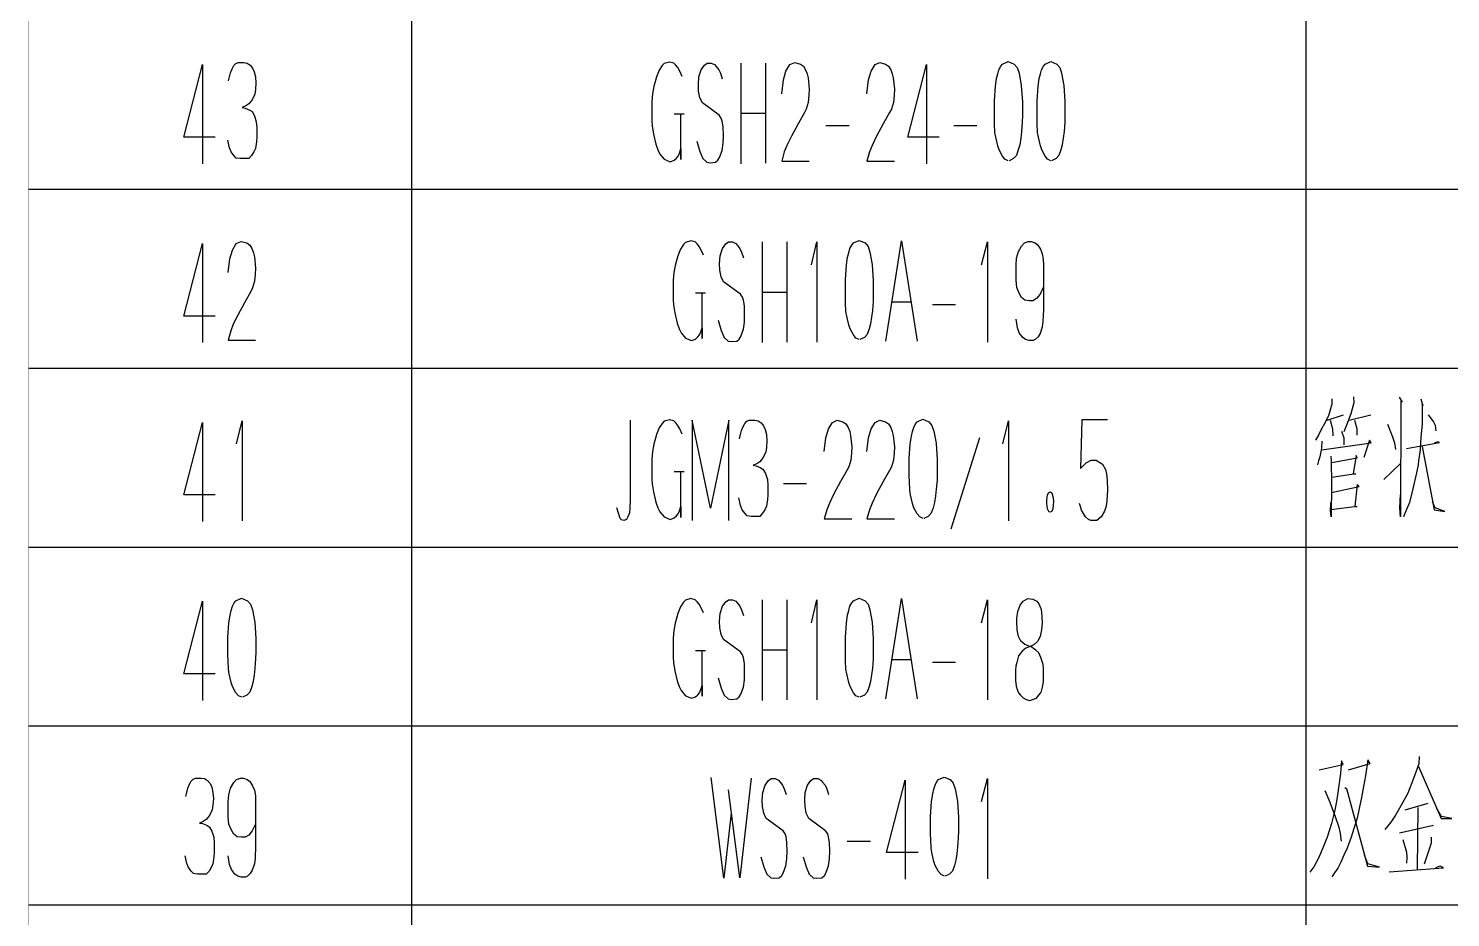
# Model space of a CAD drawing. Extents: x 0 to 2376, y 0 to 3364.
# Drawn here: x 1616 to 1838.6, y 1382 to 1521.2 of the extents above; entities that cross this region are included whole.
import ezdxf

# ---------------------------------------------------------------- set-up
doc = ezdxf.new("R2010")
doc.units = 0
doc.header["$MEASUREMENT"] = 0
doc.layers.add('6', color=7, linetype='Continuous')
doc.layers.add('9', color=7, linetype='Continuous')

# ---------------------------------------------------------------- blocks, each defined once
blk = doc.blocks.new('BLKENT240')
at = {"layer": '9', "color": 2, "linetype": 'Continuous'}
for p, q in [((1833.71, 1407.22), (1833.62, 1406.04)), ((1818.02, 1405.1), (1821.8, 1405.96)), ((1821.52, 1406.51), (1821.38, 1404.55)), ((1821.8, 1405.96), (1821.52, 1406.51)), ((1822.63, 1405.1), (1826.03, 1406.12)), ((1825.66, 1406.67), (1825.29, 1404.16)), ((1826.03, 1406.12), (1825.66, 1406.67)), ((1833.62, 1406.04), (1832.79, 1403.76)), ((1833.58, 1405.65), (1837.12, 1397.49)), ((1640.95, 1402.24), (1641.22, 1402.88)), ((1641.22, 1402.88), (1641.45, 1403.36)), ((1641.45, 1403.36), (1641.76, 1403.68)), ((1641.76, 1403.68), (1642.13, 1403.84)), ((1642.13, 1403.84), (1643.02, 1403.84)), ((1643.02, 1403.84), (1643.57, 1403.76)), ((1643.57, 1403.76), (1644.04, 1403.44)), ((1644.04, 1403.44), (1644.41, 1402.96)), ((1644.41, 1402.96), (1644.67, 1402.4)), ((1647.62, 1402.24), (1648.12, 1403.12)), ((1648.12, 1403.12), (1648.56, 1403.6)), ((1648.56, 1403.6), (1649.16, 1403.84)), ((1649.16, 1403.84), (1649.63, 1403.84)), ((1649.63, 1403.84), (1650.24, 1403.6)), ((1650.24, 1403.6), (1650.58, 1403.36)), ((1650.58, 1403.36), (1650.76, 1403.12)), ((1650.76, 1403.12), (1651.07, 1402.64)), ((1651.07, 1402.64), (1651.36, 1401.92)), ((1724.86, 1388.16), (1722.88, 1403.92)), ((1729.12, 1403.84), (1727.37, 1388.24)), ((1730.93, 1401.6), (1731.29, 1402.72)), ((1731.29, 1402.72), (1731.82, 1403.44)), ((1731.82, 1403.44), (1732.24, 1403.76)), ((1732.24, 1403.76), (1732.86, 1403.76)), ((1732.86, 1403.76), (1733.39, 1403.52)), ((1733.39, 1403.52), (1733.65, 1403.2)), ((1733.65, 1403.2), (1734.04, 1402.72)), ((1734.04, 1402.72), (1734.3, 1402.16)), ((1737.59, 1401.6), (1737.96, 1402.72)), ((1737.96, 1402.72), (1738.48, 1403.44)), ((1738.48, 1403.44), (1738.9, 1403.76)), ((1738.9, 1403.76), (1739.53, 1403.76)), ((1739.53, 1403.76), (1740.05, 1403.52)), ((1740.05, 1403.52), (1740.31, 1403.2)), ((1740.31, 1403.2), (1740.71, 1402.72)), ((1740.71, 1402.72), (1740.97, 1402.16)), ((1750.3, 1392.16), (1753.23, 1403.52)), ((1753.23, 1403.52), (1753.23, 1388)), ((1757.73, 1402.08), (1757.91, 1402.72)), ((1757.91, 1402.72), (1758.2, 1403.28)), ((1758.2, 1403.28), (1758.46, 1403.6)), ((1758.46, 1403.6), (1759.35, 1404)), ((1759.35, 1404), (1760.29, 1403.6)), ((1760.29, 1403.6), (1760.76, 1403.04)), ((1760.76, 1403.04), (1761.05, 1402.16)), ((1765.2, 1400.16), (1766.09, 1403.76)), ((1766.09, 1403.76), (1766.09, 1388.08)), ((1821.38, 1404.55), (1821.02, 1401.96)), ((1824.97, 1402.51), (1824.65, 1400.78)), ((1825.29, 1404.16), (1824.97, 1402.51)), ((1832.79, 1403.76), (1831.92, 1401.49)), ((1640.64, 1400.96), (1640.8, 1401.6)), ((1640.8, 1401.6), (1640.95, 1402.24)), ((1644.67, 1402.4), (1644.85, 1401.6)), ((1644.85, 1401.6), (1644.93, 1400.64)), ((1644.93, 1400.64), (1644.85, 1399.6)), ((1647.25, 1400.16), (1647.33, 1401.2)), ((1647.33, 1401.2), (1647.62, 1402.24)), ((1651.36, 1401.92), (1651.52, 1401.04)), ((1651.52, 1401.04), (1651.54, 1400.16)), ((1727.37, 1388.24), (1725.57, 1402)), ((1730.85, 1400.4), (1730.93, 1401.6)), ((1730.9, 1399.36), (1730.85, 1400.4)), ((1734.3, 1402.16), (1734.59, 1401.28)), ((1737.52, 1400.4), (1737.59, 1401.6)), ((1737.57, 1399.36), (1737.52, 1400.4)), ((1740.97, 1402.16), (1741.25, 1401.28)), ((1757.36, 1400.16), (1757.54, 1401.36)), ((1757.54, 1401.36), (1757.73, 1402.08)), ((1761.05, 1402.16), (1761.41, 1400.24)), ((1818.9, 1401.88), (1819.68, 1400.08)), ((1820.79, 1400.47), (1820.46, 1398.82)), ((1821.02, 1401.96), (1820.79, 1400.47)), ((1822.07, 1402.35), (1822.3, 1402.2)), ((1822.3, 1402.2), (1825.62, 1390.04)), ((1824.65, 1400.78), (1824.28, 1399.06)), ((1831.92, 1401.49), (1831, 1399.84)), ((1644.75, 1398.88), (1644.33, 1398)), ((1644.85, 1399.6), (1644.75, 1398.88)), ((1647.25, 1399.04), (1647.25, 1400.16)), ((1647.25, 1397.76), (1647.25, 1399.04)), ((1651.54, 1400.16), (1651.54, 1396.48)), ((1725.99, 1398.32), (1724.86, 1388.16)), ((1731.08, 1398.32), (1730.9, 1399.36)), ((1731.48, 1397.52), (1731.08, 1398.32)), ((1737.75, 1398.32), (1737.57, 1399.36)), ((1738.14, 1397.52), (1737.75, 1398.32)), ((1757.2, 1397.84), (1757.36, 1400.16)), ((1761.41, 1400.24), (1761.57, 1397.68)), ((1819.68, 1400.08), (1820.56, 1397.8)), ((1820.46, 1398.82), (1819.96, 1396.71)), ((1824.28, 1399.06), (1823.96, 1397.57)), ((1829.99, 1398.04), (1829.25, 1396.94)), ((1831, 1399.84), (1829.99, 1398.04)), ((1835.05, 1399.84), (1831.46, 1398.82)), ((1833.48, 1399.22), (1833.39, 1389.57)), ((1837.17, 1397.8), (1836.43, 1399.06)), ((1643.33, 1397.04), (1642.76, 1396.8)), ((1642.76, 1396.8), (1643.23, 1396.72)), ((1643.23, 1396.72), (1643.99, 1396.4)), ((1643.8, 1397.36), (1643.33, 1397.04)), ((1644.33, 1398), (1643.8, 1397.36)), ((1643.99, 1396.4), (1644.35, 1396.16)), ((1644.35, 1396.16), (1644.69, 1395.52)), ((1647.36, 1396.64), (1647.25, 1397.76)), ((1647.73, 1395.76), (1647.36, 1396.64)), ((1651.52, 1396.64), (1651.02, 1395.6)), ((1651.54, 1396.48), (1651.54, 1393.2)), ((1734.12, 1395.6), (1731.48, 1397.52)), ((1740.78, 1395.6), (1738.14, 1397.52)), ((1757.2, 1395.04), (1757.2, 1397.84)), ((1761.57, 1397.68), (1761.57, 1395.6)), ((1819.96, 1396.71), (1819.31, 1394.59)), ((1820.56, 1397.8), (1821.11, 1396.16)), ((1821.11, 1396.16), (1821.34, 1395.14)), ((1823.45, 1395.92), (1823.04, 1394.59)), ((1823.96, 1397.57), (1823.45, 1395.92)), ((1829.25, 1396.94), (1828.29, 1395.76)), ((1835.92, 1396.39), (1830.59, 1395.22)), ((1837.12, 1397.49), (1838.78, 1397.49)), ((1838.78, 1397.49), (1837.17, 1397.8)), ((1644.69, 1395.52), (1644.98, 1394.56)), ((1644.98, 1394.56), (1645.06, 1393.68)), ((1645.06, 1393.68), (1645.06, 1392.16)), ((1648.12, 1395.04), (1647.73, 1395.76)), ((1648.64, 1394.64), (1648.12, 1395.04)), ((1649.32, 1394.56), (1648.64, 1394.64)), ((1649.9, 1394.56), (1649.32, 1394.56)), ((1650.47, 1394.88), (1649.9, 1394.56)), ((1651.02, 1395.6), (1650.47, 1394.88)), ((1734.43, 1395.12), (1734.12, 1395.6)), ((1734.59, 1394.64), (1734.43, 1395.12)), ((1734.72, 1393.76), (1734.59, 1394.64)), ((1734.77, 1392.4), (1734.72, 1393.76)), ((1741.1, 1395.12), (1740.78, 1395.6)), ((1741.25, 1394.64), (1741.1, 1395.12)), ((1741.39, 1393.76), (1741.25, 1394.64)), ((1741.44, 1392.4), (1741.39, 1393.76)), ((1747.79, 1393.92), (1744.16, 1393.92)), ((1757.23, 1394.24), (1757.2, 1395.04)), ((1757.28, 1392.88), (1757.23, 1394.24)), ((1761.54, 1394.48), (1761.44, 1393.04)), ((1761.57, 1395.6), (1761.54, 1394.48)), ((1819.31, 1394.59), (1818.67, 1393.02)), ((1821.34, 1395.14), (1821.48, 1393.96)), ((1823.04, 1394.59), (1822.44, 1392.86)), ((1831.14, 1394.2), (1831.69, 1392.24)), ((1835.56, 1393.65), (1834.45, 1390.35)), ((1835.56, 1394.59), (1835.56, 1393.65)), ((1640.8, 1390.48), (1640.54, 1391.68)), ((1645.03, 1391.44), (1644.85, 1390.4)), ((1645.06, 1392.16), (1645.03, 1391.44)), ((1647.46, 1390.32), (1647.25, 1391.68)), ((1651.54, 1393.2), (1651.46, 1391.28)), ((1730.61, 1391.52), (1731.08, 1389.92)), ((1734.72, 1391.2), (1734.77, 1392.4)), ((1737.28, 1391.52), (1737.75, 1389.92)), ((1741.39, 1391.2), (1741.44, 1392.4)), ((1755.24, 1392.16), (1750.3, 1392.16)), ((1757.41, 1392.16), (1757.28, 1392.88)), ((1757.73, 1390.8), (1757.41, 1392.16)), ((1761.31, 1392), (1761.15, 1390.96)), ((1761.44, 1393.04), (1761.31, 1392)), ((1818.67, 1393.02), (1817.93, 1391.29)), ((1821.89, 1391.76), (1821.43, 1390.67)), ((1822.44, 1392.86), (1821.89, 1391.76)), ((1825.66, 1390.43), (1825.11, 1391.76)), ((1831.69, 1392.24), (1831.74, 1391.45)), ((1831.74, 1391.45), (1831.69, 1390.51)), ((1641.06, 1389.84), (1640.8, 1390.48)), ((1641.45, 1389.28), (1641.06, 1389.84)), ((1641.84, 1388.88), (1641.45, 1389.28)), ((1644.25, 1389.28), (1643.8, 1388.8)), ((1644.61, 1389.84), (1644.25, 1389.28)), ((1644.85, 1390.4), (1644.61, 1389.84)), ((1647.75, 1389.52), (1647.46, 1390.32)), ((1648.3, 1388.8), (1647.75, 1389.52)), ((1651.02, 1389.44), (1650.71, 1388.88)), ((1651.36, 1390.4), (1651.02, 1389.44)), ((1651.46, 1391.28), (1651.36, 1390.4)), ((1731.08, 1389.92), (1731.56, 1388.8)), ((1734.14, 1388.96), (1734.56, 1390.08)), ((1734.56, 1390.08), (1734.72, 1391.2)), ((1737.75, 1389.92), (1738.22, 1388.8)), ((1740.81, 1388.96), (1741.23, 1390.08)), ((1741.23, 1390.08), (1741.39, 1391.2)), ((1757.93, 1390.16), (1757.73, 1390.8)), ((1758.46, 1389.2), (1757.93, 1390.16)), ((1758.85, 1388.72), (1758.46, 1389.2)), ((1760.63, 1389.28), (1760.18, 1388.8)), ((1760.94, 1390.16), (1760.63, 1389.28)), ((1761.15, 1390.96), (1760.94, 1390.16)), ((1817.2, 1389.96), (1816.55, 1389.1)), ((1817.93, 1391.29), (1817.2, 1389.96)), ((1820.97, 1389.73), (1820.42, 1389.02)), ((1821.43, 1390.67), (1820.97, 1389.73)), ((1825.62, 1390.04), (1827.5, 1389.88)), ((1827.5, 1389.88), (1825.66, 1390.43)), ((1828.98, 1389.18), (1837.49, 1389.8)), ((1836.98, 1390.04), (1836.25, 1389.8)), ((1837.49, 1389.8), (1836.98, 1390.04)), ((1642.44, 1388.8), (1641.84, 1388.88)), ((1643.8, 1388.8), (1642.44, 1388.8)), ((1648.75, 1388.48), (1648.3, 1388.8)), ((1649.32, 1388.32), (1648.75, 1388.48)), ((1649.95, 1388.32), (1649.32, 1388.32)), ((1650.26, 1388.48), (1649.95, 1388.32)), ((1650.71, 1388.88), (1650.26, 1388.48)), ((1731.56, 1388.8), (1732.18, 1388.24)), ((1732.18, 1388.24), (1732.68, 1388.16)), ((1732.68, 1388.16), (1733.52, 1388.24)), ((1733.52, 1388.24), (1733.91, 1388.56)), ((1733.91, 1388.56), (1734.14, 1388.96)), ((1738.22, 1388.8), (1738.85, 1388.24)), ((1738.85, 1388.24), (1739.35, 1388.16)), ((1739.35, 1388.16), (1740.18, 1388.24)), ((1740.18, 1388.24), (1740.58, 1388.56)), ((1740.58, 1388.56), (1740.81, 1388.96)), ((1759.37, 1388.48), (1758.85, 1388.72)), ((1760.18, 1388.8), (1759.48, 1388.48)), ((1820.42, 1389.02), (1820, 1388.39))]:
    blk.add_line(p, q, dxfattribs=at)
blk = doc.blocks.new('BLKENT241')
at = {"layer": '9', "color": 2, "linetype": 'Continuous'}
for p, q in [((1640.3, 1420.16), (1643.23, 1431.52)), ((1643.23, 1431.52), (1643.23, 1416)), ((1648.2, 1431.28), (1648.46, 1431.6)), ((1648.46, 1431.6), (1649.35, 1432)), ((1649.35, 1432), (1650.29, 1431.6)), ((1650.29, 1431.6), (1650.76, 1431.04)), ((1718.82, 1431.68), (1718.51, 1431.36)), ((1719.66, 1431.92), (1718.82, 1431.68)), ((1720.34, 1431.76), (1719.66, 1431.92)), ((1720.68, 1431.44), (1720.34, 1431.76)), ((1720.99, 1431.04), (1720.68, 1431.44)), ((1724.63, 1430.72), (1725.15, 1431.44)), ((1725.15, 1431.44), (1725.57, 1431.76)), ((1725.57, 1431.76), (1726.2, 1431.76)), ((1726.2, 1431.76), (1726.72, 1431.52)), ((1726.72, 1431.52), (1726.98, 1431.2)), ((1730.82, 1431.76), (1730.82, 1416)), ((1734.69, 1431.76), (1734.69, 1416.08)), ((1738.54, 1428.16), (1739.42, 1431.76)), ((1739.42, 1431.76), (1739.42, 1416.08)), ((1744.86, 1431.28), (1745.12, 1431.6)), ((1745.12, 1431.6), (1746.01, 1432)), ((1746.01, 1432), (1746.95, 1431.6)), ((1746.95, 1431.6), (1747.42, 1431.04)), ((1750.22, 1416.24), (1752.65, 1431.92)), ((1752.65, 1431.92), (1755.11, 1416.24)), ((1765.2, 1428.16), (1766.09, 1431.76)), ((1766.09, 1431.76), (1766.09, 1416.08)), ((1771.22, 1430.88), (1771.69, 1431.52)), ((1771.69, 1431.52), (1772.42, 1431.92)), ((1772.42, 1431.92), (1773.2, 1431.84)), ((1773.2, 1431.84), (1773.86, 1431.52)), ((1773.86, 1431.52), (1774.17, 1431.12)), ((1647.36, 1428.16), (1647.54, 1429.36)), ((1647.54, 1429.36), (1647.73, 1430.08)), ((1647.73, 1430.08), (1647.91, 1430.72)), ((1647.91, 1430.72), (1648.2, 1431.28)), ((1650.76, 1431.04), (1651.05, 1430.16)), ((1651.05, 1430.16), (1651.41, 1428.24)), ((1717.62, 1429.6), (1717.2, 1428.08)), ((1718.07, 1430.64), (1717.62, 1429.6)), ((1718.51, 1431.36), (1718.07, 1430.64)), ((1721.31, 1430.48), (1720.99, 1431.04)), ((1721.65, 1429.68), (1721.31, 1430.48)), ((1724.18, 1428.4), (1724.26, 1429.6)), ((1724.26, 1429.6), (1724.63, 1430.72)), ((1726.98, 1431.2), (1727.37, 1430.72)), ((1727.37, 1430.72), (1727.63, 1430.16)), ((1727.63, 1430.16), (1727.92, 1429.28)), ((1744.03, 1428.16), (1744.21, 1429.36)), ((1744.21, 1429.36), (1744.39, 1430.08)), ((1744.39, 1430.08), (1744.57, 1430.72)), ((1744.57, 1430.72), (1744.86, 1431.28)), ((1747.42, 1431.04), (1747.71, 1430.16)), ((1747.71, 1430.16), (1748.08, 1428.24)), ((1770.72, 1428.88), (1770.85, 1429.92)), ((1770.85, 1429.92), (1771.22, 1430.88)), ((1774.17, 1431.12), (1774.46, 1430.4)), ((1774.46, 1430.4), (1774.59, 1429.84)), ((1774.59, 1429.84), (1774.67, 1428.16)), ((1647.2, 1425.84), (1647.36, 1428.16)), ((1651.41, 1428.24), (1651.57, 1425.68)), ((1717.2, 1428.08), (1717.02, 1426.96)), ((1724.24, 1427.36), (1724.18, 1428.4)), ((1724.42, 1426.32), (1724.24, 1427.36)), ((1743.87, 1425.84), (1744.03, 1428.16)), ((1748.08, 1428.24), (1748.24, 1425.68)), ((1770.72, 1428.32), (1770.72, 1428.88)), ((1770.77, 1427.04), (1770.72, 1428.32)), ((1770.98, 1426), (1770.77, 1427.04)), ((1774.59, 1427.04), (1774.35, 1426)), ((1774.67, 1428.16), (1774.59, 1427.04)), ((1647.2, 1423.04), (1647.2, 1425.84)), ((1651.57, 1425.68), (1651.57, 1423.6)), ((1716.92, 1425.76), (1716.89, 1424.16)), ((1717.02, 1426.96), (1716.92, 1425.76)), ((1724.81, 1425.52), (1724.42, 1426.32)), ((1727.45, 1423.6), (1724.81, 1425.52)), ((1743.87, 1423.04), (1743.87, 1425.84)), ((1748.24, 1425.68), (1748.24, 1423.6)), ((1771.35, 1425.28), (1770.98, 1426)), ((1771.95, 1424.72), (1771.35, 1425.28)), ((1773.93, 1425.2), (1773.44, 1424.72)), ((1774.35, 1426), (1773.93, 1425.2)), ((1647.23, 1422.24), (1647.2, 1423.04)), ((1651.57, 1423.6), (1651.54, 1422.48)), ((1716.89, 1424.16), (1716.92, 1422.64)), ((1716.92, 1422.64), (1716.97, 1421.92)), ((1721.96, 1423.76), (1720.39, 1423.76)), ((1721.46, 1416.64), (1721.46, 1423.68)), ((1727.76, 1423.12), (1727.45, 1423.6)), ((1727.92, 1422.64), (1727.76, 1423.12)), ((1728.05, 1421.76), (1727.92, 1422.64)), ((1730.82, 1423.92), (1734.64, 1423.92)), ((1743.9, 1422.24), (1743.87, 1423.04)), ((1748.24, 1423.6), (1748.21, 1422.48)), ((1770.98, 1422.96), (1770.69, 1421.92)), ((1771.35, 1423.44), (1770.98, 1422.96)), ((1771.61, 1423.76), (1771.35, 1423.44)), ((1772.1, 1424.16), (1771.61, 1423.76)), ((1772.63, 1424.48), (1771.95, 1424.72)), ((1773.07, 1424.56), (1772.1, 1424.16)), ((1773.7, 1423.84), (1772.81, 1424.48)), ((1773.44, 1424.72), (1773.07, 1424.56)), ((1774.17, 1423.44), (1773.7, 1423.84)), ((1774.48, 1422.72), (1774.17, 1423.44)), ((1774.85, 1421.6), (1774.48, 1422.72)), ((1647.28, 1420.88), (1647.23, 1422.24)), ((1647.41, 1420.16), (1647.28, 1420.88)), ((1651.44, 1421.04), (1651.31, 1420)), ((1651.54, 1422.48), (1651.44, 1421.04)), ((1716.97, 1421.92), (1717.15, 1420.64)), ((1717.15, 1420.64), (1717.52, 1419.04)), ((1728.1, 1420.4), (1728.05, 1421.76)), ((1728.05, 1419.2), (1728.1, 1420.4)), ((1743.95, 1420.88), (1743.9, 1422.24)), ((1744.08, 1420.16), (1743.95, 1420.88)), ((1748.1, 1421.04), (1747.97, 1420)), ((1748.21, 1422.48), (1748.1, 1421.04)), ((1754.09, 1422.32), (1751.14, 1422.32)), ((1761.12, 1421.92), (1757.49, 1421.92)), ((1770.56, 1421.36), (1770.48, 1420.72)), ((1770.48, 1420.72), (1770.48, 1420)), ((1770.69, 1421.92), (1770.56, 1421.36)), ((1774.9, 1420.88), (1774.85, 1421.6)), ((1774.9, 1419.84), (1774.9, 1420.88)), ((1645.24, 1420.16), (1640.3, 1420.16)), ((1647.73, 1418.8), (1647.41, 1420.16)), ((1647.93, 1418.16), (1647.73, 1418.8)), ((1648.46, 1417.2), (1647.93, 1418.16)), ((1650.94, 1418.16), (1650.63, 1417.28)), ((1651.15, 1418.96), (1650.94, 1418.16)), ((1651.31, 1420), (1651.15, 1418.96)), ((1717.52, 1419.04), (1717.83, 1418.16)), ((1717.83, 1418.16), (1718.14, 1417.52)), ((1721.25, 1417.68), (1721.46, 1418.32)), ((1721.46, 1418.32), (1721.46, 1416.64)), ((1723.95, 1419.52), (1724.42, 1417.92)), ((1727.48, 1416.96), (1727.9, 1418.08)), ((1727.9, 1418.08), (1728.05, 1419.2)), ((1744.39, 1418.8), (1744.08, 1420.16)), ((1744.6, 1418.16), (1744.39, 1418.8)), ((1745.12, 1417.2), (1744.6, 1418.16)), ((1747.61, 1418.16), (1747.29, 1417.28)), ((1747.82, 1418.96), (1747.61, 1418.16)), ((1747.97, 1420), (1747.82, 1418.96)), ((1770.48, 1420), (1770.51, 1419.12)), ((1770.51, 1419.12), (1770.61, 1418.24)), ((1770.61, 1418.24), (1770.77, 1417.68)), ((1774.56, 1417.44), (1774.74, 1418.08)), ((1774.74, 1418.08), (1774.9, 1418.88)), ((1774.9, 1418.88), (1774.9, 1419.84)), ((1648.85, 1416.72), (1648.46, 1417.2)), ((1649.37, 1416.48), (1648.85, 1416.72)), ((1650.18, 1416.8), (1649.48, 1416.48)), ((1650.63, 1417.28), (1650.18, 1416.8)), ((1718.14, 1417.52), (1718.85, 1416.72)), ((1718.85, 1416.72), (1719.79, 1416.32)), ((1719.79, 1416.32), (1720.39, 1416.56)), ((1720.39, 1416.56), (1720.76, 1416.88)), ((1720.76, 1416.88), (1721.02, 1417.2)), ((1721.02, 1417.2), (1721.25, 1417.68)), ((1724.42, 1417.92), (1724.89, 1416.8)), ((1724.89, 1416.8), (1725.52, 1416.24)), ((1725.52, 1416.24), (1726.01, 1416.16)), ((1726.01, 1416.16), (1726.85, 1416.24)), ((1726.85, 1416.24), (1727.24, 1416.56)), ((1727.24, 1416.56), (1727.48, 1416.96)), ((1745.52, 1416.72), (1745.12, 1417.2)), ((1746.04, 1416.48), (1745.52, 1416.72)), ((1746.85, 1416.8), (1746.14, 1416.48)), ((1747.29, 1417.28), (1746.85, 1416.8)), ((1770.77, 1417.68), (1770.95, 1417.2)), ((1770.95, 1417.2), (1771.27, 1416.8)), ((1771.27, 1416.8), (1771.71, 1416.4)), ((1771.71, 1416.4), (1772.16, 1416.16)), ((1772.16, 1416.16), (1772.76, 1416)), ((1772.76, 1416), (1773.49, 1416.24)), ((1773.49, 1416.24), (1773.78, 1416.32)), ((1773.78, 1416.32), (1774.17, 1416.8)), ((1774.17, 1416.8), (1774.43, 1417.12)), ((1774.43, 1417.12), (1774.56, 1417.44))]:
    blk.add_line(p, q, dxfattribs=at)
blk = doc.blocks.new('BLKENT242')
at = {"layer": '9', "color": 2, "linetype": 'Continuous'}
for p, q in [((1820.04, 1463.22), (1820, 1462.35)), ((1823.47, 1462.59), (1822.98, 1460.86)), ((1823.42, 1463.53), (1823.47, 1462.59)), ((1830.58, 1463.45), (1831.02, 1462.67)), ((1830.84, 1462.9), (1830.76, 1444.71)), ((1831.02, 1462.67), (1830.84, 1462.9)), ((1833.96, 1463.22), (1834.27, 1462.12)), ((1819.47, 1460.55), (1818.67, 1458.9)), ((1819.29, 1459.84), (1821.82, 1460.71)), ((1820, 1462.35), (1819.47, 1460.55)), ((1822.98, 1460.86), (1822.31, 1459.06)), ((1822.71, 1459.84), (1826.13, 1460.71)), ((1834.18, 1462.43), (1834.13, 1459.22)), ((1834.27, 1462.12), (1834.18, 1462.43)), ((1835.07, 1460.71), (1835.91, 1459.61)), ((1640.3, 1448.16), (1643.23, 1459.52)), ((1643.23, 1459.52), (1643.23, 1444)), ((1648.54, 1456.16), (1649.42, 1459.76)), ((1649.42, 1459.76), (1649.42, 1444.08)), ((1710.16, 1459.84), (1710.16, 1447.6)), ((1714.73, 1458.64), (1714.29, 1457.6)), ((1715.18, 1459.36), (1714.73, 1458.64)), ((1715.49, 1459.68), (1715.18, 1459.36)), ((1716.33, 1459.92), (1715.49, 1459.68)), ((1717.01, 1459.76), (1716.33, 1459.92)), ((1717.35, 1459.44), (1717.01, 1459.76)), ((1717.66, 1459.04), (1717.35, 1459.44)), ((1717.97, 1458.48), (1717.66, 1459.04)), ((1718.31, 1457.68), (1717.97, 1458.48)), ((1722.73, 1446.08), (1719.86, 1459.84)), ((1719.86, 1459.84), (1719.86, 1444.16)), ((1725.61, 1459.84), (1722.73, 1446.08)), ((1725.61, 1444.16), (1725.61, 1459.84)), ((1727.46, 1457.6), (1727.62, 1458.24)), ((1727.62, 1458.24), (1727.88, 1458.88)), ((1727.88, 1458.88), (1728.12, 1459.36)), ((1728.12, 1459.36), (1728.43, 1459.68)), ((1728.43, 1459.68), (1728.8, 1459.84)), ((1728.8, 1459.84), (1729.69, 1459.84)), ((1729.69, 1459.84), (1730.24, 1459.76)), ((1730.24, 1459.76), (1730.71, 1459.44)), ((1730.71, 1459.44), (1731.07, 1458.96)), ((1731.07, 1458.96), (1731.33, 1458.4)), ((1731.33, 1458.4), (1731.52, 1457.6)), ((1740.82, 1457.12), (1741.24, 1458.48)), ((1741.24, 1458.48), (1741.84, 1459.52)), ((1741.84, 1459.52), (1742.6, 1459.84)), ((1742.6, 1459.84), (1743.49, 1459.6)), ((1743.49, 1459.6), (1743.96, 1459.28)), ((1743.96, 1459.28), (1744.3, 1458.72)), ((1744.3, 1458.72), (1744.54, 1458.08)), ((1747.49, 1457.12), (1747.91, 1458.48)), ((1747.91, 1458.48), (1748.51, 1459.52)), ((1748.51, 1459.52), (1749.27, 1459.84)), ((1749.27, 1459.84), (1750.16, 1459.6)), ((1750.16, 1459.6), (1750.63, 1459.28)), ((1750.63, 1459.28), (1750.97, 1458.72)), ((1750.97, 1458.72), (1751.2, 1458.08)), ((1754.39, 1458.08), (1754.57, 1458.72)), ((1754.57, 1458.72), (1754.86, 1459.28)), ((1754.86, 1459.28), (1755.12, 1459.6)), ((1755.12, 1459.6), (1756.01, 1460)), ((1756.01, 1460), (1756.95, 1459.6)), ((1756.95, 1459.6), (1757.42, 1459.04)), ((1757.42, 1459.04), (1757.71, 1458.16)), ((1757.71, 1458.16), (1758.08, 1456.24)), ((1768.54, 1456.16), (1769.42, 1459.76)), ((1769.42, 1459.76), (1769.42, 1444.08)), ((1780.9, 1459.92), (1780.69, 1452.32)), ((1784.88, 1459.92), (1780.9, 1459.92)), ((1818.58, 1458.82), (1817.91, 1457.49)), ((1818.67, 1458.9), (1818.58, 1458.82)), ((1819.73, 1459.84), (1820.13, 1458.51)), ((1820.13, 1458.51), (1820.18, 1457.41)), ((1822.31, 1459.06), (1821.91, 1458.04)), ((1823.56, 1459.84), (1823.91, 1458.51)), ((1823.91, 1458.51), (1823.91, 1457.49)), ((1828.71, 1459.22), (1829.51, 1457.25)), ((1834.13, 1459.22), (1833.96, 1457.18)), ((1835.91, 1459.61), (1836.18, 1459.06)), ((1836.18, 1459.06), (1836.27, 1458.2)), ((1713.87, 1456.08), (1713.69, 1454.96)), ((1714.29, 1457.6), (1713.87, 1456.08)), ((1727.31, 1456.96), (1727.46, 1457.6)), ((1731.52, 1457.6), (1731.59, 1456.64)), ((1731.59, 1456.64), (1731.52, 1455.6)), ((1740.56, 1454.96), (1740.82, 1457.12)), ((1744.54, 1458.08), (1744.69, 1457.44)), ((1744.69, 1457.44), (1744.88, 1455.68)), ((1747.23, 1454.96), (1747.49, 1457.12)), ((1751.2, 1458.08), (1751.36, 1457.44)), ((1751.36, 1457.44), (1751.54, 1455.68)), ((1753.87, 1453.84), (1754.03, 1456.16)), ((1754.03, 1456.16), (1754.21, 1457.36)), ((1754.21, 1457.36), (1754.39, 1458.08)), ((1758.08, 1456.24), (1758.23, 1453.68)), ((1764.88, 1457.12), (1760.4, 1442.8)), ((1817.91, 1457.49), (1817.47, 1456.71)), ((1818.44, 1456.55), (1818.4, 1455.53)), ((1818.44, 1455.22), (1826.18, 1456.31)), ((1821.51, 1458.12), (1821.87, 1457.1)), ((1821.87, 1457.1), (1821.87, 1456)), ((1825.91, 1456.71), (1825.02, 1454.04)), ((1826.18, 1456.31), (1825.91, 1456.71)), ((1829.51, 1457.25), (1829.82, 1456.31)), ((1829.82, 1456.31), (1830, 1455.29)), ((1831.69, 1455.45), (1836.89, 1456.39)), ((1833.96, 1457.18), (1833.82, 1455.22)), ((1836.53, 1456.47), (1836.04, 1456.24)), ((1836.89, 1456.39), (1836.53, 1456.47)), ((1713.58, 1453.76), (1713.56, 1452.16)), ((1713.69, 1454.96), (1713.58, 1453.76)), ((1730.99, 1454), (1730.47, 1453.36)), ((1731.41, 1454.88), (1730.99, 1454)), ((1731.52, 1455.6), (1731.41, 1454.88)), ((1744.82, 1454.72), (1744.72, 1453.6)), ((1744.88, 1455.68), (1744.82, 1454.72)), ((1751.49, 1454.72), (1751.39, 1453.6)), ((1751.54, 1455.68), (1751.49, 1454.72)), ((1753.87, 1451.04), (1753.87, 1453.84)), ((1758.23, 1453.68), (1758.23, 1451.6)), ((1818.13, 1454.12), (1817.91, 1453.49)), ((1818.31, 1454.9), (1818.13, 1454.12)), ((1818.4, 1455.53), (1818.31, 1454.9)), ((1819.87, 1454.2), (1819.91, 1453.49)), ((1820.04, 1453.25), (1824, 1453.96)), ((1823.82, 1454.35), (1823.38, 1451.45)), ((1824, 1453.96), (1823.82, 1454.35)), ((1833.82, 1455.22), (1833.6, 1453.49)), ((1834.13, 1455.76), (1836.04, 1445.8)), ((1713.56, 1452.16), (1713.58, 1450.64)), ((1718.63, 1451.76), (1717.06, 1451.76)), ((1718.13, 1444.64), (1718.13, 1451.68)), ((1730, 1453.04), (1729.42, 1452.8)), ((1729.42, 1452.8), (1729.9, 1452.72)), ((1729.9, 1452.72), (1730.65, 1452.4)), ((1730.47, 1453.36), (1730, 1453.04)), ((1730.65, 1452.4), (1731.02, 1452.16)), ((1731.02, 1452.16), (1731.36, 1451.52)), ((1731.36, 1451.52), (1731.65, 1450.56)), ((1744.12, 1452), (1743.12, 1450.24)), ((1744.41, 1452.56), (1744.12, 1452)), ((1744.72, 1453.6), (1744.41, 1452.56)), ((1750.78, 1452), (1749.79, 1450.24)), ((1751.07, 1452.56), (1750.78, 1452)), ((1751.39, 1453.6), (1751.07, 1452.56)), ((1758.23, 1451.6), (1758.21, 1450.48)), ((1780.69, 1452.32), (1781.56, 1453.2)), ((1781.56, 1453.2), (1782.34, 1453.6)), ((1782.34, 1453.6), (1783.1, 1453.6)), ((1783.1, 1453.6), (1784.09, 1452.96)), ((1784.09, 1452.96), (1784.56, 1452.16)), ((1784.56, 1452.16), (1784.74, 1451.44)), ((1817.91, 1453.49), (1817.78, 1452.86)), ((1819.91, 1453.49), (1819.96, 1449.88)), ((1823.78, 1451.45), (1820, 1450.9)), ((1823.38, 1451.45), (1823.78, 1451.45)), ((1828.18, 1450.59), (1830.76, 1453.1)), ((1833.29, 1451.61), (1832.71, 1449.1)), ((1833.51, 1452.86), (1833.29, 1451.61)), ((1833.6, 1453.49), (1833.51, 1452.86)), ((1713.58, 1450.64), (1713.63, 1449.92)), ((1713.63, 1449.92), (1713.82, 1448.64)), ((1731.65, 1450.56), (1731.73, 1449.68)), ((1731.73, 1449.68), (1731.73, 1448.16)), ((1737.79, 1449.92), (1734.16, 1449.92)), ((1743.12, 1450.24), (1742.08, 1448.32)), ((1749.79, 1450.24), (1748.74, 1448.32)), ((1753.9, 1450.24), (1753.87, 1451.04)), ((1753.95, 1448.88), (1753.9, 1450.24)), ((1758.21, 1450.48), (1758.1, 1449.04)), ((1784.74, 1451.44), (1784.85, 1450.48)), ((1784.85, 1450.48), (1784.9, 1448.88)), ((1819.96, 1449.88), (1819.91, 1444.71)), ((1819.96, 1448.55), (1824.27, 1449.49)), ((1824, 1449.8), (1823.6, 1446.35)), ((1824.27, 1449.49), (1824, 1449.8)), ((1645.24, 1448.16), (1640.3, 1448.16)), ((1710.16, 1447.6), (1710.13, 1446)), ((1713.82, 1448.64), (1714.18, 1447.04)), ((1714.18, 1447.04), (1714.5, 1446.16)), ((1727.46, 1446.48), (1727.2, 1447.68)), ((1731.7, 1447.44), (1731.52, 1446.4)), ((1731.73, 1448.16), (1731.7, 1447.44)), ((1742.08, 1448.32), (1741.37, 1446.88)), ((1748.74, 1448.32), (1748.04, 1446.88)), ((1754.08, 1448.16), (1753.95, 1448.88)), ((1754.39, 1446.8), (1754.08, 1448.16)), ((1757.97, 1448), (1757.82, 1446.96)), ((1758.1, 1449.04), (1757.97, 1448)), ((1775.39, 1447.36), (1775.44, 1447.76)), ((1775.39, 1446.8), (1775.39, 1447.36)), ((1775.44, 1447.76), (1775.52, 1448.16)), ((1775.52, 1448.16), (1775.73, 1448.56)), ((1775.73, 1448.56), (1775.86, 1448.64)), ((1775.91, 1448.64), (1776.2, 1448.48)), ((1776.2, 1448.48), (1776.38, 1447.68)), ((1776.43, 1447.12), (1776.35, 1446)), ((1776.38, 1447.68), (1776.43, 1447.12)), ((1784.82, 1447.28), (1784.67, 1446.4)), ((1784.9, 1448.88), (1784.82, 1447.28)), ((1830.67, 1446.12), (1830.76, 1448.16)), ((1832.71, 1449.1), (1832.18, 1446.98)), ((1836.18, 1446.12), (1835.78, 1447.06)), ((1708.33, 1445.28), (1708.09, 1446.16)), ((1708.61, 1444.48), (1708.33, 1445.28)), ((1710.05, 1445.36), (1709.79, 1444.72)), ((1710.13, 1446), (1710.05, 1445.36)), ((1714.5, 1446.16), (1714.81, 1445.52)), ((1714.81, 1445.52), (1715.52, 1444.72)), ((1717.06, 1444.56), (1717.42, 1444.88)), ((1717.42, 1444.88), (1717.69, 1445.2)), ((1717.69, 1445.2), (1717.92, 1445.68)), ((1717.92, 1445.68), (1718.13, 1446.32)), ((1718.13, 1446.32), (1718.13, 1444.64)), ((1727.73, 1445.84), (1727.46, 1446.48)), ((1728.12, 1445.28), (1727.73, 1445.84)), ((1728.51, 1444.88), (1728.12, 1445.28)), ((1729.11, 1444.8), (1728.51, 1444.88)), ((1730.47, 1444.8), (1729.11, 1444.8)), ((1730.91, 1445.28), (1730.47, 1444.8)), ((1731.28, 1445.84), (1730.91, 1445.28)), ((1731.52, 1446.4), (1731.28, 1445.84)), ((1740.98, 1445.84), (1740.56, 1444.4)), ((1741.37, 1446.88), (1740.98, 1445.84)), ((1747.65, 1445.84), (1747.23, 1444.4)), ((1748.04, 1446.88), (1747.65, 1445.84)), ((1754.6, 1446.16), (1754.39, 1446.8)), ((1755.12, 1445.2), (1754.6, 1446.16)), ((1755.52, 1444.72), (1755.12, 1445.2)), ((1756.85, 1444.8), (1756.14, 1444.48)), ((1757.29, 1445.28), (1756.85, 1444.8)), ((1757.61, 1446.16), (1757.29, 1445.28)), ((1757.82, 1446.96), (1757.61, 1446.16)), ((1775.52, 1446), (1775.39, 1446.8)), ((1775.75, 1445.44), (1775.52, 1446)), ((1776.12, 1445.52), (1775.75, 1445.44)), ((1776.35, 1446), (1776.12, 1445.52)), ((1780.69, 1446.32), (1780.54, 1446.8)), ((1780.82, 1445.76), (1780.69, 1446.32)), ((1781.45, 1444.72), (1780.82, 1445.76)), ((1784.43, 1445.6), (1783.91, 1444.72)), ((1784.67, 1446.4), (1784.43, 1445.6)), ((1819.82, 1445.65), (1819.87, 1446.9)), ((1819.91, 1444.71), (1819.82, 1445.65)), ((1824, 1446.35), (1819.87, 1445.8)), ((1823.6, 1446.35), (1824, 1446.35)), ((1830.76, 1444.71), (1830.67, 1446.12)), ((1831.56, 1445.49), (1831.24, 1444.71)), ((1832.18, 1446.98), (1831.56, 1445.49)), ((1836.04, 1445.8), (1837.69, 1445.57)), ((1837.69, 1445.57), (1836.18, 1446.12)), ((1708.82, 1444.24), (1708.61, 1444.48)), ((1709.19, 1444.16), (1708.82, 1444.24)), ((1709.58, 1444.32), (1709.19, 1444.16)), ((1709.79, 1444.72), (1709.58, 1444.32)), ((1715.52, 1444.72), (1716.46, 1444.32)), ((1716.46, 1444.32), (1717.06, 1444.56)), ((1740.56, 1444.4), (1744.88, 1444.4)), ((1747.23, 1444.4), (1751.54, 1444.4)), ((1756.04, 1444.48), (1755.52, 1444.72)), ((1781.92, 1444.32), (1781.45, 1444.72)), ((1782.31, 1444.16), (1781.92, 1444.32)), ((1783.25, 1444.16), (1782.31, 1444.16)), ((1783.91, 1444.72), (1783.25, 1444.16))]:
    blk.add_line(p, q, dxfattribs=at)
blk = doc.blocks.new('BLKENT243')
at = {"layer": '9', "color": 2, "linetype": 'Continuous'}
for p, q in [((1640.3, 1476.16), (1643.23, 1487.52)), ((1643.23, 1487.52), (1643.23, 1472)), ((1647.91, 1486.48), (1648.51, 1487.52)), ((1648.51, 1487.52), (1649.27, 1487.84)), ((1649.27, 1487.84), (1650.16, 1487.6)), ((1650.16, 1487.6), (1650.63, 1487.28)), ((1650.63, 1487.28), (1650.97, 1486.72)), ((1718.51, 1487.36), (1718.07, 1486.64)), ((1718.82, 1487.68), (1718.51, 1487.36)), ((1719.66, 1487.92), (1718.82, 1487.68)), ((1720.34, 1487.76), (1719.66, 1487.92)), ((1720.68, 1487.44), (1720.34, 1487.76)), ((1720.99, 1487.04), (1720.68, 1487.44)), ((1724.63, 1486.72), (1725.15, 1487.44)), ((1725.15, 1487.44), (1725.57, 1487.76)), ((1725.57, 1487.76), (1726.2, 1487.76)), ((1726.2, 1487.76), (1726.72, 1487.52)), ((1726.72, 1487.52), (1726.98, 1487.2)), ((1726.98, 1487.2), (1727.37, 1486.72)), ((1730.82, 1487.76), (1730.82, 1472)), ((1734.69, 1487.76), (1734.69, 1472.08)), ((1738.54, 1484.16), (1739.42, 1487.76)), ((1739.42, 1487.76), (1739.42, 1472.08)), ((1744.57, 1486.72), (1744.86, 1487.28)), ((1744.86, 1487.28), (1745.12, 1487.6)), ((1745.12, 1487.6), (1746.01, 1488)), ((1746.01, 1488), (1746.95, 1487.6)), ((1746.95, 1487.6), (1747.42, 1487.04)), ((1750.22, 1472.24), (1752.65, 1487.92)), ((1752.65, 1487.92), (1755.11, 1472.24)), ((1765.2, 1484.16), (1766.09, 1487.76)), ((1766.09, 1487.76), (1766.09, 1472.08)), ((1770.95, 1486.24), (1771.45, 1487.12)), ((1771.45, 1487.12), (1771.9, 1487.6)), ((1771.9, 1487.6), (1772.5, 1487.84)), ((1772.5, 1487.84), (1772.97, 1487.84)), ((1772.97, 1487.84), (1773.57, 1487.6)), ((1773.57, 1487.6), (1773.91, 1487.36)), ((1773.91, 1487.36), (1774.09, 1487.12)), ((1774.09, 1487.12), (1774.4, 1486.64)), ((1647.23, 1482.96), (1647.49, 1485.12)), ((1647.49, 1485.12), (1647.91, 1486.48)), ((1650.97, 1486.72), (1651.2, 1486.08)), ((1651.2, 1486.08), (1651.36, 1485.44)), ((1651.36, 1485.44), (1651.54, 1483.68)), ((1717.62, 1485.6), (1717.2, 1484.08)), ((1718.07, 1486.64), (1717.62, 1485.6)), ((1721.31, 1486.48), (1720.99, 1487.04)), ((1721.65, 1485.68), (1721.31, 1486.48)), ((1724.18, 1484.4), (1724.26, 1485.6)), ((1724.26, 1485.6), (1724.63, 1486.72)), ((1727.37, 1486.72), (1727.63, 1486.16)), ((1727.63, 1486.16), (1727.92, 1485.28)), ((1744.03, 1484.16), (1744.21, 1485.36)), ((1744.21, 1485.36), (1744.39, 1486.08)), ((1744.39, 1486.08), (1744.57, 1486.72)), ((1747.42, 1487.04), (1747.71, 1486.16)), ((1747.71, 1486.16), (1748.08, 1484.24)), ((1770.59, 1484.16), (1770.67, 1485.2)), ((1770.67, 1485.2), (1770.95, 1486.24)), ((1774.4, 1486.64), (1774.69, 1485.92)), ((1774.69, 1485.92), (1774.85, 1485.04)), ((1774.85, 1485.04), (1774.88, 1484.16)), ((1651.49, 1482.72), (1651.39, 1481.6)), ((1651.54, 1483.68), (1651.49, 1482.72)), ((1717.02, 1482.96), (1716.92, 1481.76)), ((1717.2, 1484.08), (1717.02, 1482.96)), ((1724.24, 1483.36), (1724.18, 1484.4)), ((1724.42, 1482.32), (1724.24, 1483.36)), ((1743.87, 1481.84), (1744.03, 1484.16)), ((1748.08, 1484.24), (1748.24, 1481.68)), ((1770.59, 1483.04), (1770.59, 1484.16)), ((1770.59, 1481.76), (1770.59, 1483.04)), ((1774.88, 1484.16), (1774.88, 1480.48)), ((1651.07, 1480.56), (1650.78, 1480)), ((1651.39, 1481.6), (1651.07, 1480.56)), ((1716.92, 1481.76), (1716.89, 1480.16)), ((1724.81, 1481.52), (1724.42, 1482.32)), ((1727.45, 1479.6), (1724.81, 1481.52)), ((1743.87, 1479.04), (1743.87, 1481.84)), ((1748.24, 1481.68), (1748.24, 1479.6)), ((1770.69, 1480.64), (1770.59, 1481.76)), ((1771.06, 1479.76), (1770.69, 1480.64)), ((1774.85, 1480.64), (1774.35, 1479.6)), ((1774.88, 1480.48), (1774.88, 1477.2)), ((1649.79, 1478.24), (1648.75, 1476.32)), ((1650.78, 1480), (1649.79, 1478.24)), ((1716.89, 1480.16), (1716.92, 1478.64)), ((1716.92, 1478.64), (1716.97, 1477.92)), ((1721.96, 1479.76), (1720.39, 1479.76)), ((1721.46, 1472.64), (1721.46, 1479.68)), ((1727.76, 1479.12), (1727.45, 1479.6)), ((1727.92, 1478.64), (1727.76, 1479.12)), ((1728.05, 1477.76), (1727.92, 1478.64)), ((1730.82, 1479.92), (1734.64, 1479.92)), ((1743.9, 1478.24), (1743.87, 1479.04)), ((1743.95, 1476.88), (1743.9, 1478.24)), ((1748.21, 1478.48), (1748.1, 1477.04)), ((1748.24, 1479.6), (1748.21, 1478.48)), ((1754.09, 1478.32), (1751.14, 1478.32)), ((1771.45, 1479.04), (1771.06, 1479.76)), ((1771.97, 1478.64), (1771.45, 1479.04)), ((1772.65, 1478.56), (1771.97, 1478.64)), ((1773.23, 1478.56), (1772.65, 1478.56)), ((1773.8, 1478.88), (1773.23, 1478.56)), ((1774.35, 1479.6), (1773.8, 1478.88)), ((1645.24, 1476.16), (1640.3, 1476.16)), ((1648.75, 1476.32), (1648.04, 1474.88)), ((1716.97, 1477.92), (1717.15, 1476.64)), ((1717.15, 1476.64), (1717.52, 1475.04)), ((1728.1, 1476.4), (1728.05, 1477.76)), ((1728.05, 1475.2), (1728.1, 1476.4)), ((1744.08, 1476.16), (1743.95, 1476.88)), ((1744.39, 1474.8), (1744.08, 1476.16)), ((1747.97, 1476), (1747.82, 1474.96)), ((1748.1, 1477.04), (1747.97, 1476)), ((1761.12, 1477.92), (1757.49, 1477.92)), ((1774.88, 1477.2), (1774.8, 1475.28)), ((1647.65, 1473.84), (1647.23, 1472.4)), ((1648.04, 1474.88), (1647.65, 1473.84)), ((1717.52, 1475.04), (1717.83, 1474.16)), ((1717.83, 1474.16), (1718.14, 1473.52)), ((1721.25, 1473.68), (1721.46, 1474.32)), ((1721.46, 1474.32), (1721.46, 1472.64)), ((1723.95, 1475.52), (1724.42, 1473.92)), ((1724.42, 1473.92), (1724.89, 1472.8)), ((1727.48, 1472.96), (1727.9, 1474.08)), ((1727.9, 1474.08), (1728.05, 1475.2)), ((1744.6, 1474.16), (1744.39, 1474.8)), ((1745.12, 1473.2), (1744.6, 1474.16)), ((1747.61, 1474.16), (1747.29, 1473.28)), ((1747.82, 1474.96), (1747.61, 1474.16)), ((1770.8, 1474.32), (1770.59, 1475.68)), ((1771.08, 1473.52), (1770.8, 1474.32)), ((1774.69, 1474.4), (1774.35, 1473.44)), ((1774.8, 1475.28), (1774.69, 1474.4)), ((1647.23, 1472.4), (1651.54, 1472.4)), ((1718.14, 1473.52), (1718.85, 1472.72)), ((1718.85, 1472.72), (1719.79, 1472.32)), ((1719.79, 1472.32), (1720.39, 1472.56)), ((1720.39, 1472.56), (1720.76, 1472.88)), ((1720.76, 1472.88), (1721.02, 1473.2)), ((1721.02, 1473.2), (1721.25, 1473.68)), ((1724.89, 1472.8), (1725.52, 1472.24)), ((1725.52, 1472.24), (1726.01, 1472.16)), ((1726.01, 1472.16), (1726.85, 1472.24)), ((1726.85, 1472.24), (1727.24, 1472.56)), ((1727.24, 1472.56), (1727.48, 1472.96)), ((1745.52, 1472.72), (1745.12, 1473.2)), ((1746.04, 1472.48), (1745.52, 1472.72)), ((1746.85, 1472.8), (1746.14, 1472.48)), ((1747.29, 1473.28), (1746.85, 1472.8)), ((1771.63, 1472.8), (1771.08, 1473.52)), ((1772.08, 1472.48), (1771.63, 1472.8)), ((1772.65, 1472.32), (1772.08, 1472.48)), ((1773.28, 1472.32), (1772.65, 1472.32)), ((1773.59, 1472.48), (1773.28, 1472.32)), ((1774.04, 1472.88), (1773.59, 1472.48)), ((1774.35, 1473.44), (1774.04, 1472.88))]:
    blk.add_line(p, q, dxfattribs=at)
blk = doc.blocks.new('BLKENT244')
at = {"layer": '9', "color": 2, "linetype": 'Continuous'}
for p, q in [((1640.3, 1504.16), (1643.23, 1515.52)), ((1643.23, 1515.52), (1643.23, 1500)), ((1647.46, 1513.6), (1647.62, 1514.24)), ((1647.62, 1514.24), (1647.88, 1514.88)), ((1647.88, 1514.88), (1648.12, 1515.36)), ((1648.12, 1515.36), (1648.43, 1515.68)), ((1648.43, 1515.68), (1648.8, 1515.84)), ((1648.8, 1515.84), (1649.69, 1515.84)), ((1649.69, 1515.84), (1650.24, 1515.76)), ((1650.24, 1515.76), (1650.71, 1515.44)), ((1650.71, 1515.44), (1651.07, 1514.96)), ((1651.07, 1514.96), (1651.33, 1514.4)), ((1651.33, 1514.4), (1651.52, 1513.6)), ((1714.73, 1514.64), (1714.29, 1513.6)), ((1715.18, 1515.36), (1714.73, 1514.64)), ((1715.49, 1515.68), (1715.18, 1515.36)), ((1716.33, 1515.92), (1715.49, 1515.68)), ((1717.01, 1515.76), (1716.33, 1515.92)), ((1717.35, 1515.44), (1717.01, 1515.76)), ((1717.66, 1515.04), (1717.35, 1515.44)), ((1717.97, 1514.48), (1717.66, 1515.04)), ((1718.31, 1513.68), (1717.97, 1514.48)), ((1720.93, 1513.6), (1721.29, 1514.72)), ((1721.29, 1514.72), (1721.82, 1515.44)), ((1721.82, 1515.44), (1722.24, 1515.76)), ((1722.24, 1515.76), (1722.86, 1515.76)), ((1722.86, 1515.76), (1723.39, 1515.52)), ((1723.39, 1515.52), (1723.65, 1515.2)), ((1723.65, 1515.2), (1724.04, 1514.72)), ((1724.04, 1514.72), (1724.3, 1514.16)), ((1724.3, 1514.16), (1724.59, 1513.28)), ((1727.49, 1515.76), (1727.49, 1500)), ((1731.36, 1515.76), (1731.36, 1500.08)), ((1734.16, 1513.12), (1734.57, 1514.48)), ((1734.57, 1514.48), (1735.18, 1515.52)), ((1735.18, 1515.52), (1735.93, 1515.84)), ((1735.93, 1515.84), (1736.82, 1515.6)), ((1736.82, 1515.6), (1737.29, 1515.28)), ((1737.29, 1515.28), (1737.63, 1514.72)), ((1737.63, 1514.72), (1737.87, 1514.08)), ((1737.87, 1514.08), (1738.03, 1513.44)), ((1747.49, 1513.12), (1747.91, 1514.48)), ((1747.91, 1514.48), (1748.51, 1515.52)), ((1748.51, 1515.52), (1749.27, 1515.84)), ((1749.27, 1515.84), (1750.16, 1515.6)), ((1750.16, 1515.6), (1750.63, 1515.28)), ((1750.63, 1515.28), (1750.97, 1514.72)), ((1750.97, 1514.72), (1751.2, 1514.08)), ((1751.2, 1514.08), (1751.36, 1513.44)), ((1753.63, 1504.16), (1756.56, 1515.52)), ((1756.56, 1515.52), (1756.56, 1500)), ((1767.54, 1513.36), (1767.73, 1514.08)), ((1767.73, 1514.08), (1767.91, 1514.72)), ((1767.91, 1514.72), (1768.2, 1515.28)), ((1768.2, 1515.28), (1768.46, 1515.6)), ((1768.46, 1515.6), (1769.35, 1516)), ((1769.35, 1516), (1770.29, 1515.6)), ((1770.29, 1515.6), (1770.76, 1515.04)), ((1770.76, 1515.04), (1771.05, 1514.16)), ((1771.05, 1514.16), (1771.41, 1512.24)), ((1774.21, 1513.36), (1774.39, 1514.08)), ((1774.39, 1514.08), (1774.57, 1514.72)), ((1774.57, 1514.72), (1774.86, 1515.28)), ((1774.86, 1515.28), (1775.12, 1515.6)), ((1775.12, 1515.6), (1776.01, 1516)), ((1776.01, 1516), (1776.95, 1515.6)), ((1776.95, 1515.6), (1777.42, 1515.04)), ((1777.42, 1515.04), (1777.71, 1514.16)), ((1777.71, 1514.16), (1778.08, 1512.24)), ((1647.31, 1512.96), (1647.46, 1513.6)), ((1651.52, 1511.6), (1651.41, 1510.88)), ((1651.52, 1513.6), (1651.59, 1512.64)), ((1651.59, 1512.64), (1651.52, 1511.6)), ((1713.87, 1512.08), (1713.69, 1510.96)), ((1714.29, 1513.6), (1713.87, 1512.08)), ((1720.85, 1512.4), (1720.93, 1513.6)), ((1720.9, 1511.36), (1720.85, 1512.4)), ((1733.9, 1510.96), (1734.16, 1513.12)), ((1738.03, 1513.44), (1738.21, 1511.68)), ((1738.21, 1511.68), (1738.16, 1510.72)), ((1747.23, 1510.96), (1747.49, 1513.12)), ((1751.36, 1513.44), (1751.54, 1511.68)), ((1751.54, 1511.68), (1751.49, 1510.72)), ((1767.2, 1509.84), (1767.36, 1512.16)), ((1767.36, 1512.16), (1767.54, 1513.36)), ((1771.41, 1512.24), (1771.57, 1509.68)), ((1773.87, 1509.84), (1774.03, 1512.16)), ((1774.03, 1512.16), (1774.21, 1513.36)), ((1778.08, 1512.24), (1778.23, 1509.68)), ((1650.47, 1509.36), (1650, 1509.04)), ((1650.99, 1510), (1650.47, 1509.36)), ((1651.41, 1510.88), (1650.99, 1510)), ((1713.58, 1509.76), (1713.56, 1508.16)), ((1713.69, 1510.96), (1713.58, 1509.76)), ((1721.08, 1510.32), (1720.9, 1511.36)), ((1721.48, 1509.52), (1721.08, 1510.32)), ((1724.12, 1507.6), (1721.48, 1509.52)), ((1738.05, 1509.6), (1737.74, 1508.56)), ((1738.16, 1510.72), (1738.05, 1509.6)), ((1751.39, 1509.6), (1751.07, 1508.56)), ((1751.49, 1510.72), (1751.39, 1509.6)), ((1767.2, 1507.04), (1767.2, 1509.84)), ((1771.57, 1509.68), (1771.57, 1507.6)), ((1773.87, 1507.04), (1773.87, 1509.84)), ((1778.23, 1509.68), (1778.23, 1507.6)), ((1650, 1509.04), (1649.42, 1508.8)), ((1649.42, 1508.8), (1649.9, 1508.72)), ((1649.9, 1508.72), (1650.65, 1508.4)), ((1650.65, 1508.4), (1651.02, 1508.16)), ((1651.02, 1508.16), (1651.36, 1507.52)), ((1651.36, 1507.52), (1651.65, 1506.56)), ((1713.56, 1508.16), (1713.58, 1506.64)), ((1718.63, 1507.76), (1717.06, 1507.76)), ((1718.13, 1500.64), (1718.13, 1507.68)), ((1724.43, 1507.12), (1724.12, 1507.6)), ((1724.59, 1506.64), (1724.43, 1507.12)), ((1727.49, 1507.92), (1731.31, 1507.92)), ((1737.45, 1508), (1736.46, 1506.24)), ((1737.74, 1508.56), (1737.45, 1508)), ((1750.78, 1508), (1749.79, 1506.24)), ((1751.07, 1508.56), (1750.78, 1508)), ((1771.57, 1507.6), (1771.54, 1506.48)), ((1778.23, 1507.6), (1778.21, 1506.48)), ((1651.65, 1506.56), (1651.73, 1505.68)), ((1651.73, 1505.68), (1651.73, 1504.16)), ((1713.58, 1506.64), (1713.63, 1505.92)), ((1713.63, 1505.92), (1713.82, 1504.64)), ((1724.72, 1505.76), (1724.59, 1506.64)), ((1724.77, 1504.4), (1724.72, 1505.76)), ((1736.46, 1506.24), (1735.41, 1504.32)), ((1744.46, 1505.92), (1740.82, 1505.92)), ((1749.79, 1506.24), (1748.74, 1504.32)), ((1764.46, 1505.92), (1760.82, 1505.92)), ((1767.23, 1506.24), (1767.2, 1507.04)), ((1767.28, 1504.88), (1767.23, 1506.24)), ((1767.41, 1504.16), (1767.28, 1504.88)), ((1771.44, 1505.04), (1771.31, 1504)), ((1771.54, 1506.48), (1771.44, 1505.04)), ((1773.9, 1506.24), (1773.87, 1507.04)), ((1773.95, 1504.88), (1773.9, 1506.24)), ((1774.08, 1504.16), (1773.95, 1504.88)), ((1778.1, 1505.04), (1777.97, 1504)), ((1778.21, 1506.48), (1778.1, 1505.04)), ((1645.24, 1504.16), (1640.3, 1504.16)), ((1647.46, 1502.48), (1647.2, 1503.68)), ((1651.7, 1503.44), (1651.52, 1502.4)), ((1651.73, 1504.16), (1651.7, 1503.44)), ((1713.82, 1504.64), (1714.18, 1503.04)), ((1714.18, 1503.04), (1714.5, 1502.16)), ((1720.61, 1503.52), (1721.08, 1501.92)), ((1724.56, 1502.08), (1724.72, 1503.2)), ((1724.72, 1503.2), (1724.77, 1504.4)), ((1734.71, 1502.88), (1734.31, 1501.84)), ((1735.41, 1504.32), (1734.71, 1502.88)), ((1748.04, 1502.88), (1747.65, 1501.84)), ((1748.74, 1504.32), (1748.04, 1502.88)), ((1758.57, 1504.16), (1753.63, 1504.16)), ((1767.73, 1502.8), (1767.41, 1504.16)), ((1767.93, 1502.16), (1767.73, 1502.8)), ((1771.15, 1502.96), (1770.94, 1502.16)), ((1771.31, 1504), (1771.15, 1502.96)), ((1774.39, 1502.8), (1774.08, 1504.16)), ((1774.6, 1502.16), (1774.39, 1502.8)), ((1777.82, 1502.96), (1777.61, 1502.16)), ((1777.97, 1504), (1777.82, 1502.96)), ((1647.73, 1501.84), (1647.46, 1502.48)), ((1648.12, 1501.28), (1647.73, 1501.84)), ((1648.51, 1500.88), (1648.12, 1501.28)), ((1649.11, 1500.8), (1648.51, 1500.88)), ((1650.47, 1500.8), (1649.11, 1500.8)), ((1650.92, 1501.28), (1650.47, 1500.8)), ((1651.28, 1501.84), (1650.92, 1501.28)), ((1651.52, 1502.4), (1651.28, 1501.84)), ((1714.5, 1502.16), (1714.81, 1501.52)), ((1714.81, 1501.52), (1715.52, 1500.72)), ((1715.52, 1500.72), (1716.46, 1500.32)), ((1716.46, 1500.32), (1717.06, 1500.56)), ((1717.06, 1500.56), (1717.42, 1500.88)), ((1717.42, 1500.88), (1717.69, 1501.2)), ((1717.69, 1501.2), (1717.92, 1501.68)), ((1717.92, 1501.68), (1718.13, 1502.32)), ((1718.13, 1502.32), (1718.13, 1500.64)), ((1721.08, 1501.92), (1721.56, 1500.8)), ((1721.56, 1500.8), (1722.18, 1500.24)), ((1723.52, 1500.24), (1723.91, 1500.56)), ((1723.91, 1500.56), (1724.14, 1500.96)), ((1724.14, 1500.96), (1724.56, 1502.08)), ((1734.31, 1501.84), (1733.9, 1500.4)), ((1747.65, 1501.84), (1747.23, 1500.4)), ((1768.46, 1501.2), (1767.93, 1502.16)), ((1768.85, 1500.72), (1768.46, 1501.2)), ((1769.37, 1500.48), (1768.85, 1500.72)), ((1770.18, 1500.8), (1769.48, 1500.48)), ((1770.63, 1501.28), (1770.18, 1500.8)), ((1770.94, 1502.16), (1770.63, 1501.28)), ((1775.12, 1501.2), (1774.6, 1502.16)), ((1775.52, 1500.72), (1775.12, 1501.2)), ((1776.04, 1500.48), (1775.52, 1500.72)), ((1776.85, 1500.8), (1776.14, 1500.48)), ((1777.29, 1501.28), (1776.85, 1500.8)), ((1777.61, 1502.16), (1777.29, 1501.28)), ((1722.18, 1500.24), (1722.68, 1500.16)), ((1722.68, 1500.16), (1723.52, 1500.24)), ((1733.9, 1500.4), (1738.21, 1500.4)), ((1747.23, 1500.4), (1751.54, 1500.4))]:
    blk.add_line(p, q, dxfattribs=at)
blk = doc.blocks.new('BLKENT201')
at = {"layer": '9'}
for name in ['BLKENT244', 'BLKENT243', 'BLKENT242', 'BLKENT241', 'BLKENT240']:
    blk.add_blockref(name, (0, 0), dxfattribs=at)
blk = doc.blocks.new('BLKENT184')
at = {"layer": '9', "color": 1, "linetype": 'Continuous'}
for p, q in [((1676, 280), (1676, 1664)), ((1816, 280), (1816, 1664)), ((1616, 1496), (2336, 1496)), ((1616, 1468), (2336, 1468)), ((1616, 1440), (2336, 1440)), ((1616, 1412), (2336, 1412)), ((1616, 1384), (2336, 1384))]:
    blk.add_line(p, q, dxfattribs=at)
at = {"layer": '9', "color": 7, "linetype": 'Continuous', "const_width": 0.03}
blk.add_lwpolyline([(1616, 280), (1616, 1664)], dxfattribs=at)
at = {"layer": '9'}
blk.add_blockref('BLKENT201', (0, 0), dxfattribs=at)

msp = doc.modelspace()

# ---------------------------------------------------------------- block references
at = {"layer": '6'}
msp.add_blockref('BLKENT184', (0, 0), dxfattribs=at)

doc.saveas('drawing.dxf')
